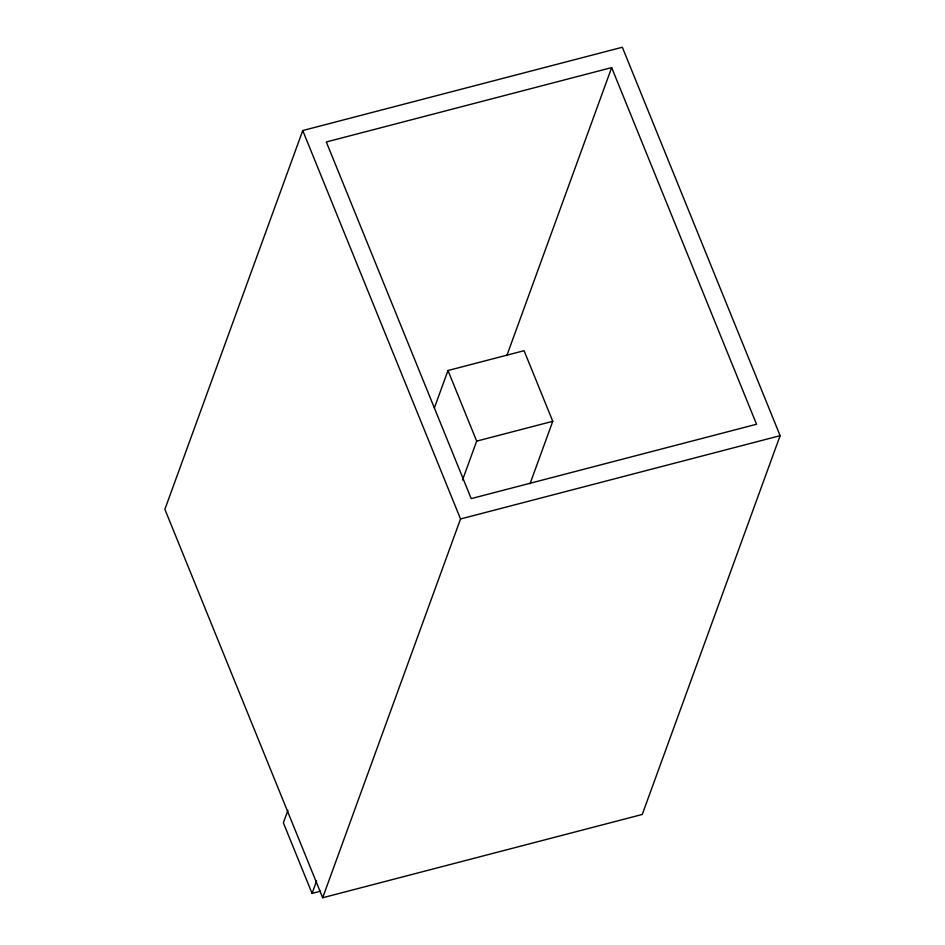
<?xml version="1.0" encoding="UTF-8"?>
<svg xmlns="http://www.w3.org/2000/svg" width="945" height="945" viewBox="0 0 945 945"><rect width="100%" height="100%" fill="white"/><g stroke="black" fill="none" stroke-linecap="round" stroke-linejoin="round"><path stroke-width="1.42" d="M302.743 130.54L164.879 509.32L322.67 897.75L642.257 814.46L780.121 435.68L622.33 47.25L302.743 130.54L460.534 518.97L322.67 897.75M287.918 810.302L283.37 822.788L312.063 893.415L320.509 891.206M434.346 407.98L447.989 370.523L524.073 350.689L552.766 421.305L530.039 483.745M506.863 355.544L611.663 67.603L326.32 141.974L471.201 498.617L756.543 424.246L611.663 67.603M312.063 893.415L316.599 880.929M462.53 479.989L476.67 441.138L447.989 370.523M476.67 441.138L552.766 421.305M460.534 518.97L780.121 435.68"/></g></svg>
